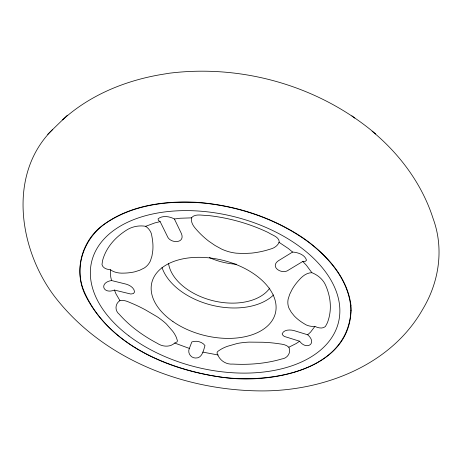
<?xml version="1.0" encoding="UTF-8"?>
<svg xmlns="http://www.w3.org/2000/svg" width="462" height="462" viewBox="0 0 462 462"><rect width="100%" height="100%" fill="white"/><g stroke="black" fill="none" stroke-linecap="round" stroke-linejoin="round"><path stroke-width="0.69" d="M191.742 217.856L191.753 217.446C195.524 213.438 202.108 215.581 206.953 215.396A116.765 71.575 13.9 0 1 268.37 232.605C271.985 235.146 279.025 236.671 279.267 241.944L278.205 243.936A13.745 10.701 2.5 0 1 270.472 249.07L266.435 250.283A81.098 66.54 7.3 0 1 251.501 253.124L243.867 253.517L236.244 253.176A43.116 34.864 11.3 0 1 228.771 251.732A43.116 34.904 13.7 0 1 221.656 249.11L215.026 245.466L208.801 241.204A81.041 66.817 17.4 0 1 197.765 231.087C194.502 227.454 190.344 223.169 191.742 217.856L180.163 218.237L174.405 218.994C169.658 216.401 162.612 215.217 158.114 218.763L158.339 220.368L160.147 221.627L167.325 236.238C169.981 243.647 185.372 243.809 181.491 233.743L174.405 218.994M189.356 348.417C187.243 352.818 190.818 358.079 195.628 358.038C202.264 358.321 203.488 350.26 204.989 345.582C202.292 341.736 196.119 340.257 191.817 341.955L189.356 348.417L174.723 343.064C169.895 347.482 162.485 346.823 157.305 343.324A116.765 71.575 13.9 0 1 119.26 314.252C114.64 310.718 115.009 303.667 119.918 300.623L121.223 300.375A12.018 5.804 28.3 0 1 129.245 302.235L132.802 303.736A65.003 28.956 26.8 0 1 145.334 309.817L157.04 316.678A36.388 15.616 24.3 0 1 162.116 320.357A36.4 15.206 22.9 0 1 166.43 324.041L172.701 331.225A65.748 25.843 20.5 0 1 176.496 337.797L177.437 340.817L177.004 341.915L174.723 343.064M52.743 129.424C7.352 174.053 18.948 249.214 54.354 296.177C102.882 359.453 184.488 390.939 262.768 390.921C324.48 390.725 391.043 365.142 422.678 309.344C439.102 282.132 444.23 248.764 433.096 218.52C422.112 184.147 399.74 154.048 372.095 131.196M314.911 326.397L312.832 326.449A12.636 6.895 -3.8 0 1 304.816 324.116L302.235 322.511A75.046 43.619 -6.6 0 1 294.294 315.991L291.256 312.22L288.969 308.171A40.275 24.89 -5.9 0 1 287.895 303.782A40.263 25.647 -5.9 0 1 288.161 299.093L289.703 294.288L292.088 289.466A73.805 49.093 -6.9 0 1 299.116 279.972C302.391 276.172 306.589 272.782 311.85 272.678C317.937 275.046 323.296 279.591 325.808 285.707A116.765 71.575 13.9 0 1 327.304 322.95L325.398 326.53C322.447 329.088 318.064 327.922 314.911 326.397L310.574 332.109L307.692 334.788L293.716 330.503C289.922 329.585 283.893 329.522 282.184 333.766L282.386 334.731L284.234 336.417L299.619 341.216C306.554 350.704 317.631 343.445 307.692 334.788M62.555 119.918C90.76 94.208 127.749 79.603 165.182 73.903L169.057 73.25C242.354 64.022 319.294 86.047 375.716 133.974M47.707 134.332L67.417 115.182M299.619 341.216L296.24 343.514L288.848 347.228C285.655 344.08 280.856 344.167 276.698 343.433A64.634 27.997 2.1 0 0 262.959 342.255L249.324 342.117A36.209 15.171 4.8 0 0 242.937 342.625A36.215 14.813 6.1 0 0 237.133 343.52L227.477 346.298A65.281 25.271 8.6 0 0 220.155 349.803L218.526 350.901A11.631 4.551 11.4 0 0 217.452 354.169C219.791 360.458 226.005 364.703 232.906 364.079A116.765 71.575 13.9 0 0 281.716 358.98C287.428 358.46 291.412 352.546 288.848 347.228M292.596 252.05L278.349 260.787C269.34 267.14 282.34 274.988 288.548 270.051L302.766 261.475L305.197 261.411L306.531 260.245C304.972 254.689 297.863 252.391 292.596 252.05L288.3 248.492L278.967 242.273M145.697 226.305L147.453 227.685A13.346 9.633 31.2 0 1 151.779 235.678L152.368 239.079A74.63 51.028 34.5 0 1 152.789 250.716L151.963 256L150.416 260.834A40.604 26.629 33.7 0 1 147.823 264.899A40.61 25.878 33.8 0 1 144.231 268.018L139.778 270.218L134.84 271.795A75.837 45.663 34.9 0 1 123.92 273.117C119.231 273.354 114.362 272.649 110.493 269.779C107.19 269.508 102.859 268.312 101.986 264.622L102.547 260.632A116.765 71.575 13.9 0 1 126.49 230.157C132.126 226.507 139.097 225.185 145.697 226.305L154.857 222.903L160.147 221.627M114.449 290.067C103.014 294.658 98.77 282.634 111.515 280.532L126.322 284.199C129.932 285.297 134.199 287.791 134.581 291.92L133.449 293.578L130.792 294.028L114.449 290.067L115.91 293.722L119.918 300.623M218.168 355.001L202.766 352.102M351.9 115.852L354.81 118.093M302.766 261.475L306.352 265.217L311.85 272.678M111.515 280.532L110.701 276.802L110.493 269.779M236.544 264.241A51.744 34.569 13.9 0 1 209.326 257.565M273.556 294.941A61.821 39.218 13.9 0 1 211.902 305.215A61.821 39.218 13.9 0 1 162 267.463M269.808 288.074A53.765 34.096 13.9 0 1 213.352 300.808A53.765 34.096 13.9 0 1 168.555 263.588M350.964 305.457C353.782 368.052 275.104 383.547 226.871 377.887C171.928 371.373 110.944 346.956 85.095 294.669C73.498 270.461 81.745 240.078 103.609 224.648C129.995 205.33 164.016 200.751 195.917 202.258C233.772 204.868 271.182 216.614 302.824 237.751C325.774 253.817 347.332 276.513 350.964 305.457M350.958 310.493C347.69 372.412 268.26 383.708 219.993 376.963C166.228 368.832 105.654 343.318 83.472 289.865C73.522 264.443 85.782 235.129 108.662 221.367C136.995 203.563 171.829 200.271 204.499 203.153C241.845 207.253 278.574 220.045 308.951 242.435C330.365 258.911 350.023 282.247 350.958 310.493M128.915 335.909A127.085 77.564 13.9 0 0 336.319 328.973A127.085 77.564 13.9 0 0 180.065 210.718A127.085 77.564 13.9 0 0 128.915 335.909M172.944 321.564A63.652 38.687 13.9 0 0 275.029 314.489A63.652 38.687 13.9 0 0 192.879 257.519A63.652 38.687 13.9 0 0 172.944 321.564"/></g></svg>
